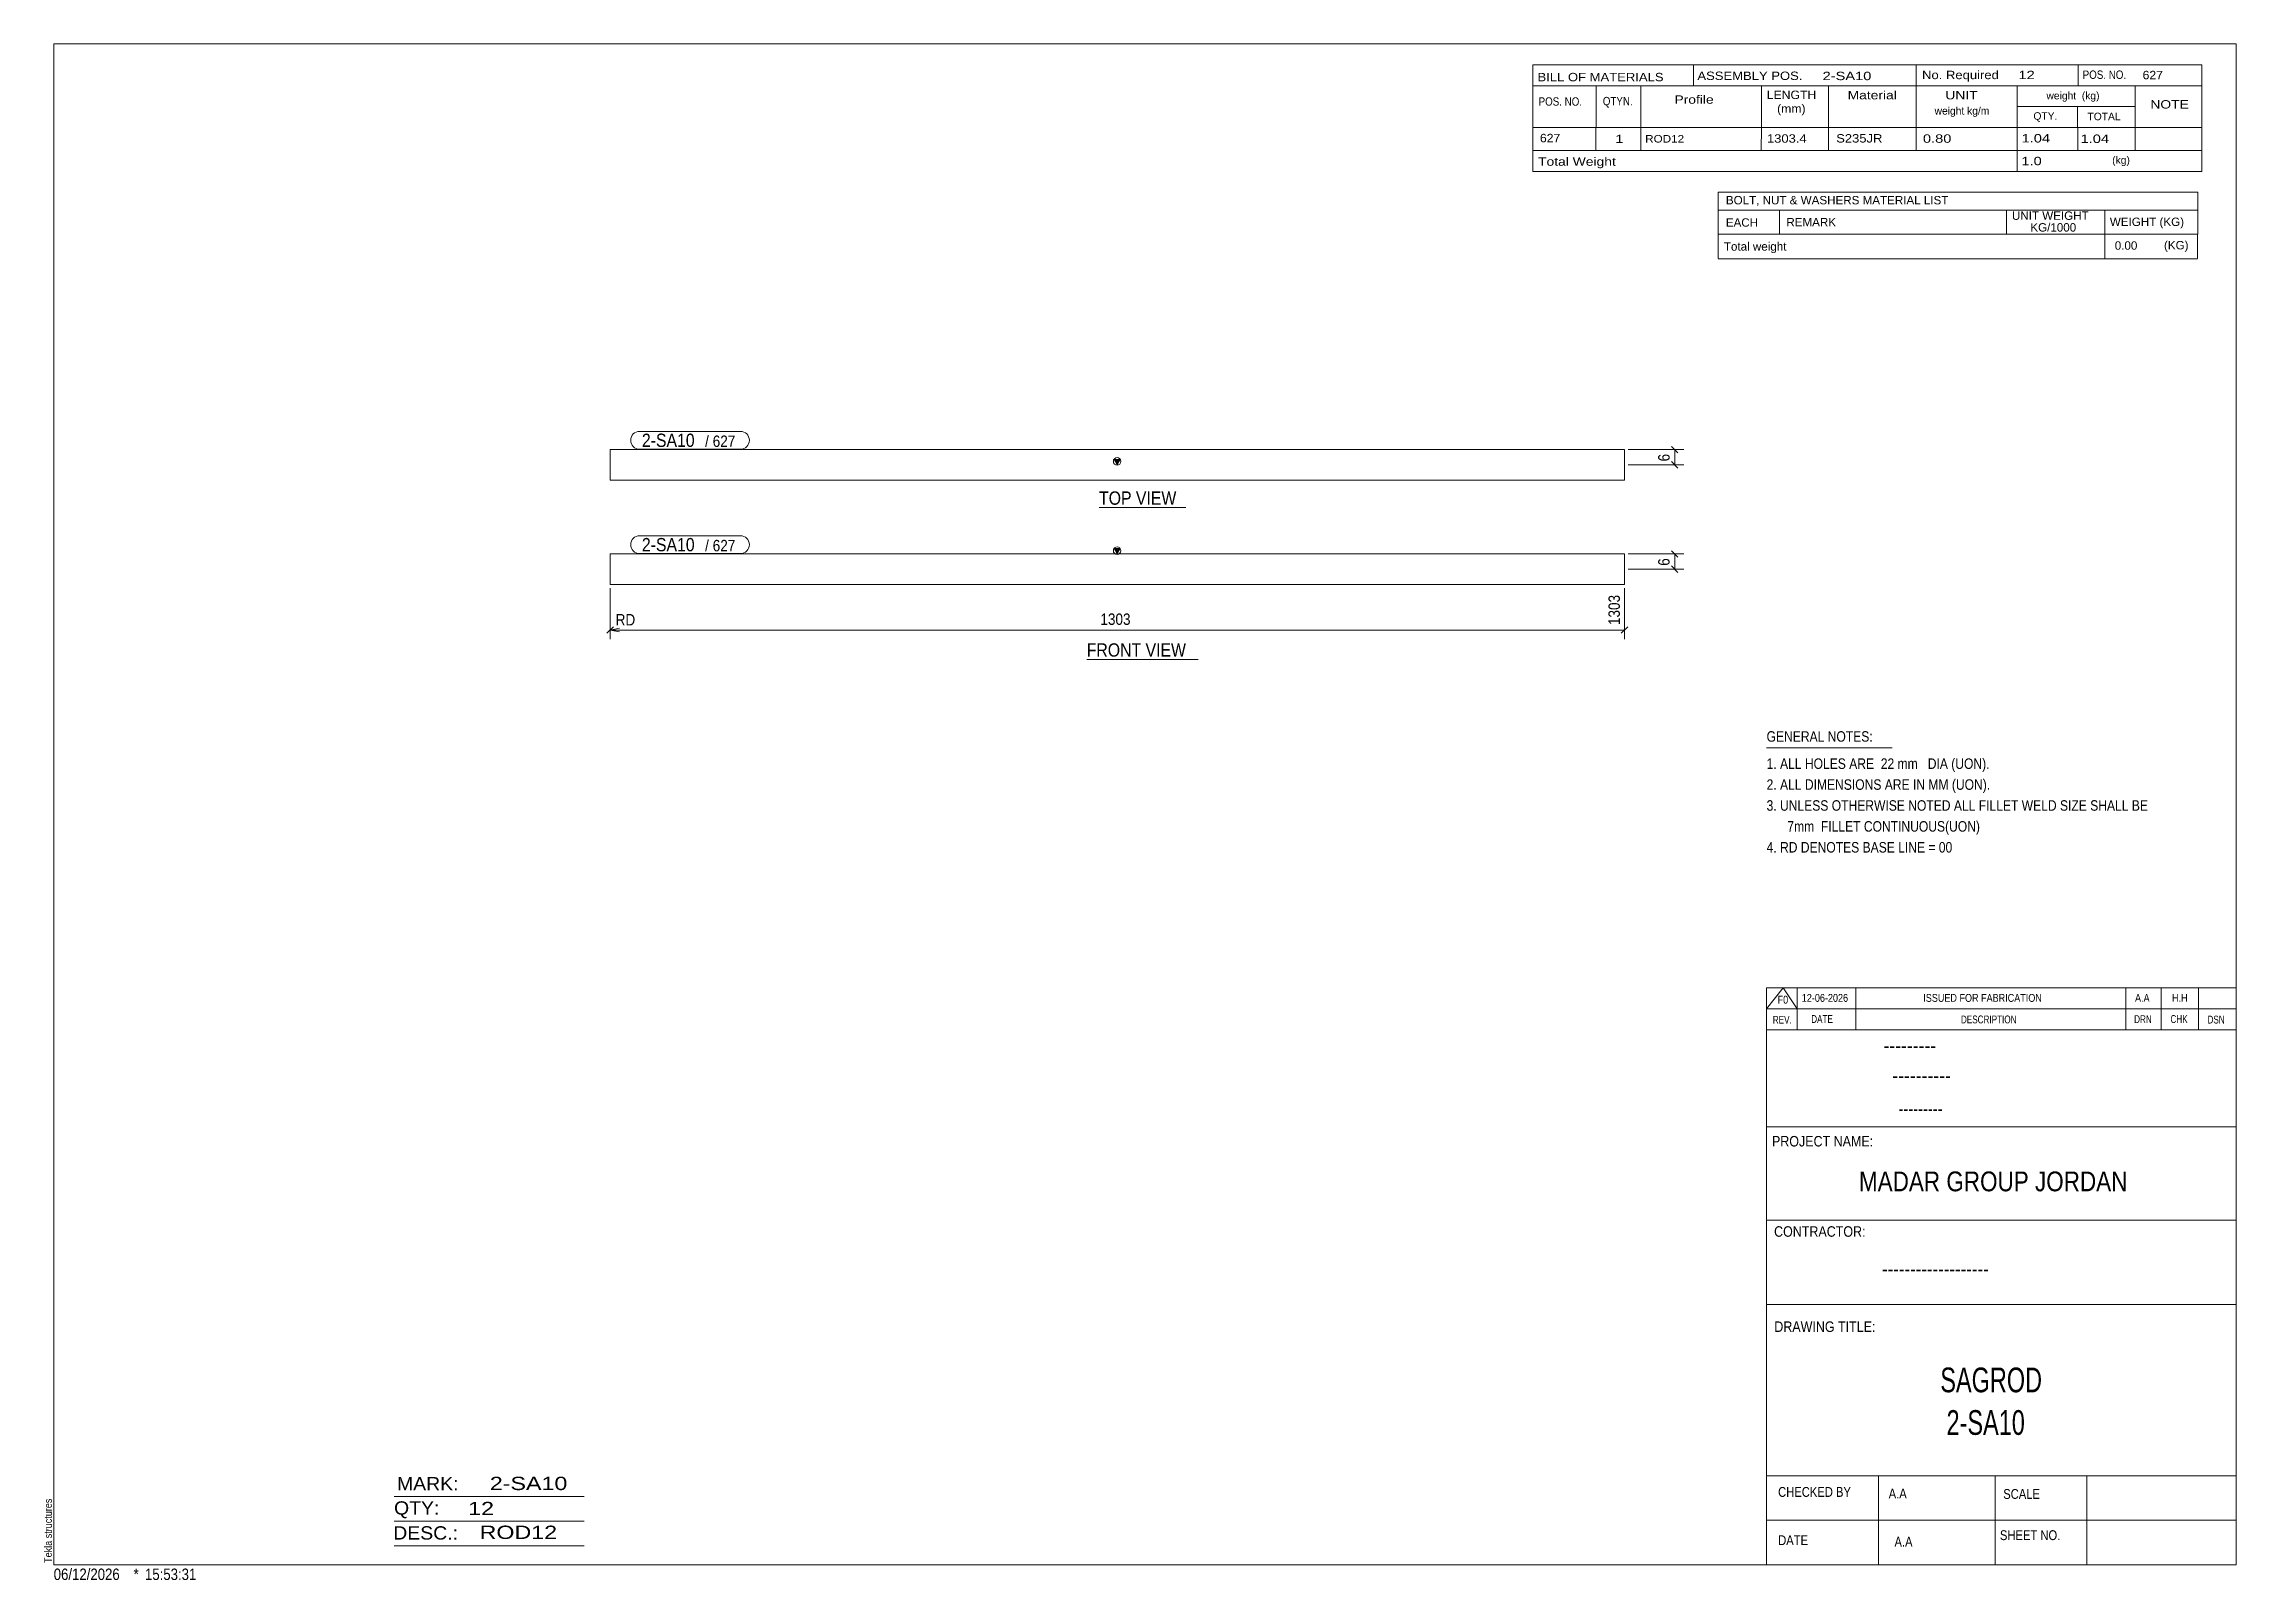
# Model space of a CAD drawing. Header units: millimetres. Extents: x 2 to 579, y 1 to 405.
import ezdxf

# ---------------------------------------------------------------- set-up
doc = ezdxf.new("R2010")
doc.units = ezdxf.units.MM
doc.linetypes.add('XKITLINE00', pattern=[0])
for name, color, linetype, lineweight in [('Dimensions', 7, 'Continuous', 0), ('DrawingSheet', 5, 'Continuous', 0), ('OtherObjectType', 7, 'Continuous', 0), ('Part', 2, 'Continuous', 0), ('PartMark', 7, 'Continuous', 0)]:
    doc.layers.add(name, color=color, linetype=linetype, lineweight=lineweight)
doc.styles.add('@ARIAL_UNICODE_MS_BOLD', font='ARIAL.TTF')
doc.styles.add('ARIAL', font='ARIAL.TTF')
doc.styles.add('ARIAL_NARROW', font='ARIALN.TTF')
doc.styles.add('COMIC_SANS_MS_BOLD', font='COMICBD.TTF')
doc.styles.add('SWIS721_EX_BT', font='ARIAL.TTF')
doc.styles.add('SWISSE', font='ARIAL.TTF')

# ---------------------------------------------------------------- blocks, each defined once
blk = doc.blocks.new('*A1')
at = {"layer": 'Part'}
blk.add_hatch(color=2, dxfattribs=at).paths.add_polyline_path([(283.89, 272.24), (285.49, 272.24), (284.69, 270.84)], flags=17)
at = {"layer": 'Part', "color": 2, "linetype": 'XKITLINE00', "lineweight": 0}
for p, q in [((284.69, 270.84), (283.89, 272.24)), ((283.89, 272.24), (285.49, 272.24)), ((285.49, 272.24), (284.69, 270.84)), ((151.34, 270.84), (284.68, 270.84)), ((151.34, 262.84), (151.34, 270.84)), ((284.78, 270.84), (418.11, 270.84)), ((418.11, 262.84), (418.11, 270.84)), ((284.68, 262.84), (151.34, 262.84)), ((418.11, 262.84), (284.78, 262.84))]:
    blk.add_line(p, q, dxfattribs=at)
blk.add_circle((284.69, 271.74), 1, dxfattribs=at)
blk = doc.blocks.new('*A2')
at = {"layer": 'Part'}
blk.add_hatch(color=2, dxfattribs=at).paths.add_polyline_path([(283.89, 295.69), (285.49, 295.69), (284.69, 294.29)], flags=17)
at = {"layer": 'Part', "color": 2, "linetype": 'XKITLINE00', "lineweight": 0}
for p, q in [((284.68, 298.29), (151.34, 298.29)), ((151.34, 298.29), (151.34, 290.29)), ((284.69, 294.29), (283.89, 295.69)), ((283.89, 295.69), (285.49, 295.69)), ((285.49, 295.69), (284.69, 294.29)), ((418.11, 298.29), (284.78, 298.29)), ((418.11, 298.29), (418.11, 290.29)), ((151.34, 290.29), (284.68, 290.29)), ((284.78, 290.29), (418.11, 290.29))]:
    blk.add_line(p, q, dxfattribs=at)
blk.add_circle((284.69, 295.19), 1, dxfattribs=at)
blk = doc.blocks.new('*A3')
at = {"layer": 'DrawingSheet', "color": 5, "linetype": 'XKITLINE00', "lineweight": 0}
for p, q in [((579, 405), (5, 405)), ((5, 405), (5, 5)), ((579, 5), (579, 405)), ((5, 5), (579, 5))]:
    blk.add_line(p, q, dxfattribs=at)
at = {"layer": 'DrawingSheet', "color": 5, "style": 'ARIAL', "width": 0.85}
blk.add_text('Tekla structures', height=2, rotation=90, dxfattribs=at).set_placement((4.5, 5.5))
blk = doc.blocks.new('*A4')
at = {"layer": 'OtherObjectType', "color": 7, "linetype": 'XKITLINE00', "lineweight": 0}
for p, q in [((442.76, 365.95), (442.75, 354.95)), ((442.76, 365.95), (568.88, 365.95)), ((568.88, 365.95), (568.88, 354.95)), ((442.75, 361.3), (568.88, 361.3)), ((458.87, 361.31), (458.87, 354.95)), ((518.57, 361.31), (518.57, 354.95)), ((544.47, 361.29), (544.47, 354.95)), ((442.77, 354.95), (568.88, 354.95)), ((442.78, 354.95), (442.78, 348.54)), ((442.85, 354.95), (568.87, 354.95)), ((544.5, 354.92), (544.5, 348.5)), ((568.87, 354.92), (568.87, 348.51)), ((442.77, 348.5), (568.87, 348.5))]:
    blk.add_line(p, q, dxfattribs=at)
at = {"layer": 'OtherObjectType', "color": 7, "style": 'ARIAL_NARROW', "width": 1.211571}
for s, p in [('BOLT, NUT & WASHERS MATERIAL LIST', (444.79, 362.79)), ('EACH', (444.78, 356.92)), ('REMARK', (460.7, 357.01)), ('UNIT WEIGHT', (520.03, 358.72)), (' KG/1000', (524.02, 355.63)), ('WEIGHT (KG)', (545.78, 357.1)), ('Total weight', (444.26, 350.62)), ('0.00', (547.07, 350.86)), ('(KG)', (560.02, 350.95))]:
    blk.add_text(s, height=2.2, dxfattribs=at).set_placement(p)
blk = doc.blocks.new('*A5')
at = {"layer": 'OtherObjectType', "color": 7, "linetype": 'XKITLINE00', "lineweight": 0}
blk.add_line((455.5, 219.82), (488.5, 219.82), dxfattribs=at)
at = {"layer": 'OtherObjectType', "color": 7, "style": 'ARIAL_NARROW', "width": 1.008832}
for s, p in [('GENERAL NOTES:', (455.5, 221.47)), ('1. ALL HOLES ARE  22 mm   DIA (UON).', (455.5, 214.32)), ('2. ALL DIMENSIONS ARE IN MM (UON).', (455.5, 208.82)), ('3. UNLESS OTHERWISE NOTED ALL FILLET WELD SIZE SHALL BE', (455.5, 203.32)), ('7mm  FILLET CONTINUOUS(UON)', (460.95, 197.82)), ('4. RD DENOTES BASE LINE = 00', (455.5, 192.32))]:
    blk.add_text(s, height=2.75, dxfattribs=at).set_placement(p)
blk = doc.blocks.new('*A6')
at = {"layer": 'OtherObjectType', "color": 7, "linetype": 'XKITLINE00', "lineweight": 0}
for p, q in [((455.5, 156.76), (579, 156.76)), ((455.5, 151.21), (459.82, 156.76)), ((455.5, 151.21), (455.5, 156.76)), ((459.82, 156.76), (463.53, 151.21)), ((463.53, 151.21), (463.53, 156.76)), ((478.97, 151.21), (478.97, 156.76)), ((549.98, 151.21), (549.98, 156.76)), ((559.24, 151.21), (559.24, 156.76)), ((569.12, 151.21), (569.12, 156.76)), ((579, 151.21), (579, 156.76)), ((455.5, 151.21), (579, 151.21)), ((455.5, 145.65), (455.5, 151.21)), ((459.21, 151.21), (579, 151.21)), ((463.53, 145.65), (463.53, 151.21)), ((478.97, 145.65), (478.97, 151.21)), ((549.98, 145.65), (549.98, 151.21)), ((559.24, 145.65), (559.24, 151.21)), ((569.12, 145.65), (569.12, 151.21)), ((579, 145.65), (579, 151.21))]:
    blk.add_line(p, q, dxfattribs=at)
at = {"layer": 'OtherObjectType', "color": 7, "style": 'ARIAL_NARROW'}
for s, height, width, p in [('F0', 2.058, 1.008832, (458.4, 152.59)), ('12-06-2026', 2.058, 1.008832, (464.76, 153.06)), ('ISSUED FOR FABRICATION', 2.0583, 1.008832, (496.71, 153.06)), ('A.A', 2.058, 1.008832, (552.4, 153.06)), ('H.H', 2.058, 1.008832, (562.13, 153.06)), ('REV.', 2.058, 0.907949, (457.13, 147.31)), ('DATE', 2.058, 0.907949, (467.23, 147.5)), ('DESCRIPTION', 2.0583, 0.907949, (506.61, 147.39)), ('DRN', 2.058, 0.907949, (552.17, 147.47)), ('CHK', 2.058, 0.907949, (561.72, 147.5)), ('DSN', 2.058, 0.907949, (571.47, 147.35))]:
    blk.add_text(s, height=height, dxfattribs=dict(at, width=width)).set_placement(p)
blk = doc.blocks.new('*A7')
at = {"layer": 'OtherObjectType', "color": 6, "linetype": 'XKITLINE00', "lineweight": 0}
for p, q in [((94.5, 23), (144.5, 23)), ((94.5, 16.5), (144.5, 16.5)), ((94.5, 10), (144.5, 10))]:
    blk.add_line(p, q, dxfattribs=at)
at = {"layer": 'OtherObjectType', "color": 6, "style": 'ARIAL_NARROW'}
for s, width, p in [('MARK:', 1.275, (95.27, 24.58)), ('2-SA10', 1.525501, (119.69, 24.65)), ('QTY:', 1.275, (94.5, 18.19)), ('12', 1.525501, (113.99, 18.05)), ('DESC.:', 1.275, (94.29, 11.63)), ('ROD12', 1.525501, (117, 11.79))]:
    blk.add_text(s, height=3.5, dxfattribs=dict(at, width=width)).set_placement(p)
blk = doc.blocks.new('*A8')
at = {"layer": 'OtherObjectType', "color": 2, "linetype": 'XKITLINE00', "lineweight": 0}
for p, q in [((455.5, 145.65), (579, 145.65)), ((455.5, 5), (455.5, 145.64)), ((578.98, 145.64), (579, 5)), ((579, 120.14), (455.5, 120.14)), ((455.5, 95.63), (579, 95.63)), ((579, 73.49), (455.5, 73.49)), ((579, 28.4), (455.5, 28.4)), ((484.94, 28.4), (484.94, 5)), ((515.62, 5), (515.62, 28.4)), ((539.75, 5), (539.75, 28.4)), ((579, 16.7), (455.5, 16.7)), ((579, 5), (455.5, 5))]:
    blk.add_line(p, q, dxfattribs=at)
at = {"layer": 'OtherObjectType', "color": 4, "style": '@ARIAL_UNICODE_MS_BOLD', "width": 0.85}
blk.add_text('---------', height=3.9, dxfattribs=at).set_placement((486.23, 139.59))
at = {"layer": 'OtherObjectType', "color": 7, "style": 'ARIAL', "width": 0.85}
for s, height, p in [('----------', 3.9, (488.56, 131.77)), ('---------', 3.25, (490.21, 123.31))]:
    blk.add_text(s, height=height, dxfattribs=at).set_placement(p)
at = {"layer": 'OtherObjectType', "color": 3, "width": 0.85}
for s, style, p in [('PROJECT NAME:', 'SWIS721_EX_BT', (456.92, 115.01)), ('CONTRACTOR:', 'SWISSE', (457.47, 91.27)), ('DRAWING TITLE:', 'SWIS721_EX_BT', (457.53, 66.24))]:
    blk.add_text(s, height=2.7618, dxfattribs=dict(at, style=style)).set_placement(p)
at = {"layer": 'OtherObjectType', "color": 7, "width": 0.85}
for s, height, p in [('MADAR GROUP JORDAN', 5.2, (479.79, 103.23)), ('CHECKED BY', 2.592, (458.53, 22.86)), ('A.A', 2.592, (487.61, 22.45)), ('SCALE', 2.592, (517.74, 22.33)), ('DATE', 2.592, (458.54, 10.16)), ('A.A', 2.592, (489.14, 9.76)), ('SHEET NO.', 2.592, (516.87, 11.49))]:
    blk.add_text(s, height=height, dxfattribs=at).set_placement(p)
at = {"layer": 'OtherObjectType', "color": 1}
for s, height, style, width, p in [('-------------------', 3.9, 'COMIC_SANS_MS_BOLD', 0.85, (485.87, 80.86)), ('SAGROD', 6.5, 'ARIAL', 0.68, (501.19, 50.37)), ('2-SA10', 6.5, 'ARIAL', 0.68, (502.83, 39.17))]:
    blk.add_text(s, height=height, dxfattribs=dict(at, style=style, width=width)).set_placement(p)
blk = doc.blocks.new('*A9')
at = {"layer": 'OtherObjectType', "color": 7, "linetype": 'XKITLINE00', "lineweight": 0}
for p, q in [((393.98, 399.5), (569.98, 399.5)), ((393.98, 399.5), (393.98, 388.5)), ((436.26, 399.42), (436.26, 393.87)), ((494.85, 394), (494.85, 399.5)), ((537.43, 393.96), (537.43, 399.42)), ((569.98, 394), (569.98, 399.5)), ((393.98, 394), (569.98, 394)), ((410.64, 394), (410.64, 383)), ((422.4, 393.98), (422.4, 383.03)), ((454.12, 393.99), (454.13, 383)), ((471.78, 393.98), (471.78, 383)), ((494.85, 393.98), (494.85, 383)), ((521.43, 394), (521.43, 383)), ((552.42, 394), (552.42, 383)), ((569.98, 394), (569.98, 388.5)), ((393.98, 388.5), (393.98, 383)), ((521.45, 388.52), (552.45, 388.52)), ((537.28, 388.52), (537.28, 383)), ((569.98, 388.5), (569.98, 383)), ((393.98, 383), (569.98, 383)), ((393.98, 383), (393.98, 376.95)), ((410.63, 383), (410.63, 376.95)), ((422.44, 382.99), (422.44, 376.95)), ((454.12, 383), (454.11, 376.95)), ((471.79, 383), (471.79, 376.95)), ((494.87, 383), (494.87, 376.95)), ((521.44, 383), (521.44, 376.95)), ((537.33, 382.95), (537.33, 376.95)), ((552.43, 383), (552.43, 376.95)), ((569.98, 383), (569.98, 376.95)), ((393.98, 376.95), (569.98, 376.95)), ((393.98, 376.95), (393.98, 371.45)), ((521.44, 376.95), (521.44, 371.45)), ((569.98, 376.95), (569.98, 371.45)), ((393.98, 371.45), (569.98, 371.45))]:
    blk.add_line(p, q, dxfattribs=at)
at = {"layer": 'OtherObjectType', "color": 7, "style": 'ARIAL_NARROW'}
for s, height, width, p in [('No. Required', 2.2, 1.36, (496.39, 395.72)), ('12', 2.2, 1.525501, (521.75, 395.72)), ('POS. NO.', 2.2, 1.02, (538.63, 395.79)), ('627', 2.2, 1.270501, (554.4, 395.69)), ('BILL OF MATERIALS', 2.2, 1.36, (395.25, 395.16)), ('ASSEMBLY POS.', 2.2, 1.36, (437.3, 395.5)), ('LENGTH', 2.2, 1.275, (455.54, 390.49)), ('2-SA10', 2.2, 1.525501, (470.23, 395.46)), ('Material', 2.2, 1.445, (476.81, 390.41)), ('UNIT', 2.2, 1.445, (502.52, 390.4)), ('weight  (kg)', 1.98, 1.19, (529.11, 390.39)), ('POS. NO.', 2.2, 1.02, (395.53, 388.74)), ('QTYN.', 2.2, 1.02, (412.42, 388.84)), ('Profile', 2.2, 1.445, (431.26, 389.25)), ('(mm)', 2.2, 1.275, (458.26, 386.86)), ('weight kg/m', 1.98, 1.19, (499.69, 386.4)), ('QTY.', 1.98, 1.19, (525.68, 385.03)), ('TOTAL', 1.98, 1.19, (539.9, 384.91)), ('NOTE', 2.2, 1.445, (556.44, 387.99)), ('627', 2.2, 1.270501, (395.89, 379.12)), ('1', 2.2, 1.525501, (415.71, 378.91)), ('ROD12', 1.98, 1.355501, (423.56, 379.04)), ('1303.4', 2.2, 1.355501, (455.59, 379.01)), ('S235JR', 2.2, 1.355501, (473.81, 379.05)), ('0.80', 2.2, 1.525501, (496.62, 378.99)), ('1.04', 2.2, 1.525501, (522.57, 379.07)), ('1.04', 2.2, 1.525501, (538.08, 378.94)), ('Total Weight', 2.2, 1.445, (395.4, 372.94)), ('1.0', 2.2, 1.525501, (522.52, 373.09)), ('(kg)', 1.98, 1.19, (546.4, 373.46))]:
    blk.add_text(s, height=height, dxfattribs=dict(at, width=width)).set_placement(p)
blk = doc.blocks.new('*A10')
at = {"layer": 'OtherObjectType', "color": 7, "style": 'ARIAL_NARROW', "width": 1.008832}
for s, p in [('06/12/2026', (4.99, 1)), ('*', (26, 1)), ('15:53:31', (29, 1))]:
    blk.add_text(s, height=3, dxfattribs=at).set_placement(p)
blk = doc.blocks.new('*A11')
at = {"layer": 'Dimensions', "color": 7, "linetype": 'XKITLINE00', "lineweight": 0}
for p, q in [((430.5, 271.69), (432.19, 269.99)), ((419.11, 270.84), (433.74, 270.84)), ((419.11, 266.84), (433.74, 266.84)), ((430.5, 267.69), (432.19, 265.99)), ((431.34, 266.84), (431.34, 270.84))]:
    blk.add_line(p, q, dxfattribs=at)
at = {"layer": 'Dimensions', "color": 3}
for p in [(431.34, 270.84), (431.34, 266.84)]:
    blk.add_point(p, dxfattribs=at)
at = {"layer": 'Dimensions', "color": 3, "style": 'ARIAL', "width": 0.85}
blk.add_text('6', height=3, rotation=90.00021, dxfattribs=at).set_placement((429.99, 267.73))
blk = doc.blocks.new('*A12')
at = {"layer": 'Dimensions', "color": 7, "linetype": 'XKITLINE00', "lineweight": 0}
for p, q in [((151.34, 261.84), (151.34, 248.44)), ((151.34, 261.84), (151.34, 248.44)), ((418.11, 261.84), (418.11, 248.44)), ((152.19, 251.69), (150.5, 249.99)), ((153.84, 251.34), (151.34, 250.84)), ((151.34, 250.84), (418.11, 250.84)), ((153.84, 250.34), (151.34, 250.84)), ((158.57, 250.84), (151.34, 250.84)), ((418.96, 251.69), (417.26, 249.99))]:
    blk.add_line(p, q, dxfattribs=at)
at = {"layer": 'Dimensions', "color": 3}
for p in [(151.34, 250.84), (418.11, 250.84)]:
    blk.add_point(p, dxfattribs=at)
at = {"layer": 'Dimensions', "color": 7}
blk.add_point((151.34, 250.84), dxfattribs=at)
at = {"layer": 'Dimensions', "color": 3, "style": 'ARIAL', "width": 0.85}
blk.add_text('1303', height=3, rotation=90.00021, dxfattribs=at).set_placement((416.91, 252.14))
for s, p in [('RD', (152.79, 252.04)), ('1303', (280.28, 252.19))]:
    blk.add_text(s, height=3, dxfattribs=at).set_placement(p)
blk = doc.blocks.new('*A13')
at = {"layer": 'PartMark', "color": 7, "linetype": 'XKITLINE00', "lineweight": 0}
for p, q in [((159.09, 275.64), (185.6, 275.64)), ((159.09, 270.94), (185.6, 270.94))]:
    blk.add_line(p, q, dxfattribs=at)
for centre, start, end in [((159.09, 273.29), 90, 270), ((185.6, 273.29), 270, 90)]:
    blk.add_arc(centre, 2.35, start, end, dxfattribs=at)
at = {"layer": 'PartMark', "color": 1, "style": 'ARIAL', "width": 0.85}
blk.add_text('2-SA10', height=3.5, dxfattribs=at).set_placement((159.69, 271.54))
at = {"layer": 'PartMark', "color": 3, "style": 'ARIAL', "width": 0.85}
for s, p in [('/', (176.31, 271.54)), ('627', (178.32, 271.54))]:
    blk.add_text(s, height=3, dxfattribs=at).set_placement(p)
blk = doc.blocks.new('*A14')
at = {"layer": 'OtherObjectType', "color": 7, "linetype": 'XKITLINE00', "lineweight": 0}
blk.add_line((276.69, 243.09), (305.99, 243.09), dxfattribs=at)
at = {"layer": 'OtherObjectType', "color": 7, "style": 'ARIAL', "width": 0.85}
blk.add_text('FRONT VIEW', height=3.5, dxfattribs=at).set_placement((276.69, 243.84))
blk = doc.blocks.new('*A15')
at = {"layer": 'Dimensions', "color": 7, "linetype": 'XKITLINE00', "lineweight": 0}
for p, q in [((419.11, 298.29), (433.74, 298.29)), ((419.11, 294.29), (433.74, 294.29)), ((430.5, 299.14), (432.19, 297.44)), ((430.5, 295.14), (432.19, 293.44)), ((431.34, 294.29), (431.34, 298.29))]:
    blk.add_line(p, q, dxfattribs=at)
at = {"layer": 'Dimensions', "color": 3}
for p in [(431.34, 298.29), (431.34, 294.29)]:
    blk.add_point(p, dxfattribs=at)
at = {"layer": 'Dimensions', "color": 3, "style": 'ARIAL', "width": 0.85}
blk.add_text('6', height=3, rotation=90.00021, dxfattribs=at).set_placement((429.99, 295.18))
blk = doc.blocks.new('*A16')
at = {"layer": 'PartMark', "color": 7, "linetype": 'XKITLINE00', "lineweight": 0}
for p, q in [((159.09, 303.09), (185.6, 303.09)), ((159.09, 298.39), (185.6, 298.39))]:
    blk.add_line(p, q, dxfattribs=at)
for centre, start, end in [((159.09, 300.74), 90, 270), ((185.6, 300.74), 270, 90)]:
    blk.add_arc(centre, 2.35, start, end, dxfattribs=at)
at = {"layer": 'PartMark', "color": 1, "style": 'ARIAL', "width": 0.85}
blk.add_text('2-SA10', height=3.5, dxfattribs=at).set_placement((159.69, 298.99))
at = {"layer": 'PartMark', "color": 3, "style": 'ARIAL', "width": 0.85}
for s, p in [('/', (176.31, 298.99)), ('627', (178.32, 298.99))]:
    blk.add_text(s, height=3, dxfattribs=at).set_placement(p)
blk = doc.blocks.new('*A17')
at = {"layer": 'OtherObjectType', "color": 7, "linetype": 'XKITLINE00', "lineweight": 0}
blk.add_line((279.93, 283.04), (302.75, 283.04), dxfattribs=at)
at = {"layer": 'OtherObjectType', "color": 7, "style": 'ARIAL', "width": 0.85}
blk.add_text('TOP VIEW', height=3.5, dxfattribs=at).set_placement((279.93, 283.79))

msp = doc.modelspace()

# ---------------------------------------------------------------- block references
at = {"lineweight": 0}
for name in ['*A3', '*A9', '*A4', '*A16', '*A15', '*A17', '*A13', '*A11', '*A12', '*A14', '*A5', '*A6', '*A8', '*A7', '*A10']:
    msp.add_blockref(name, (0, 0), dxfattribs=at)
at = {"layer": 'Part', "lineweight": 0}
for name in ['*A2', '*A1']:
    msp.add_blockref(name, (0, 0), dxfattribs=at)

doc.saveas('drawing.dxf')
